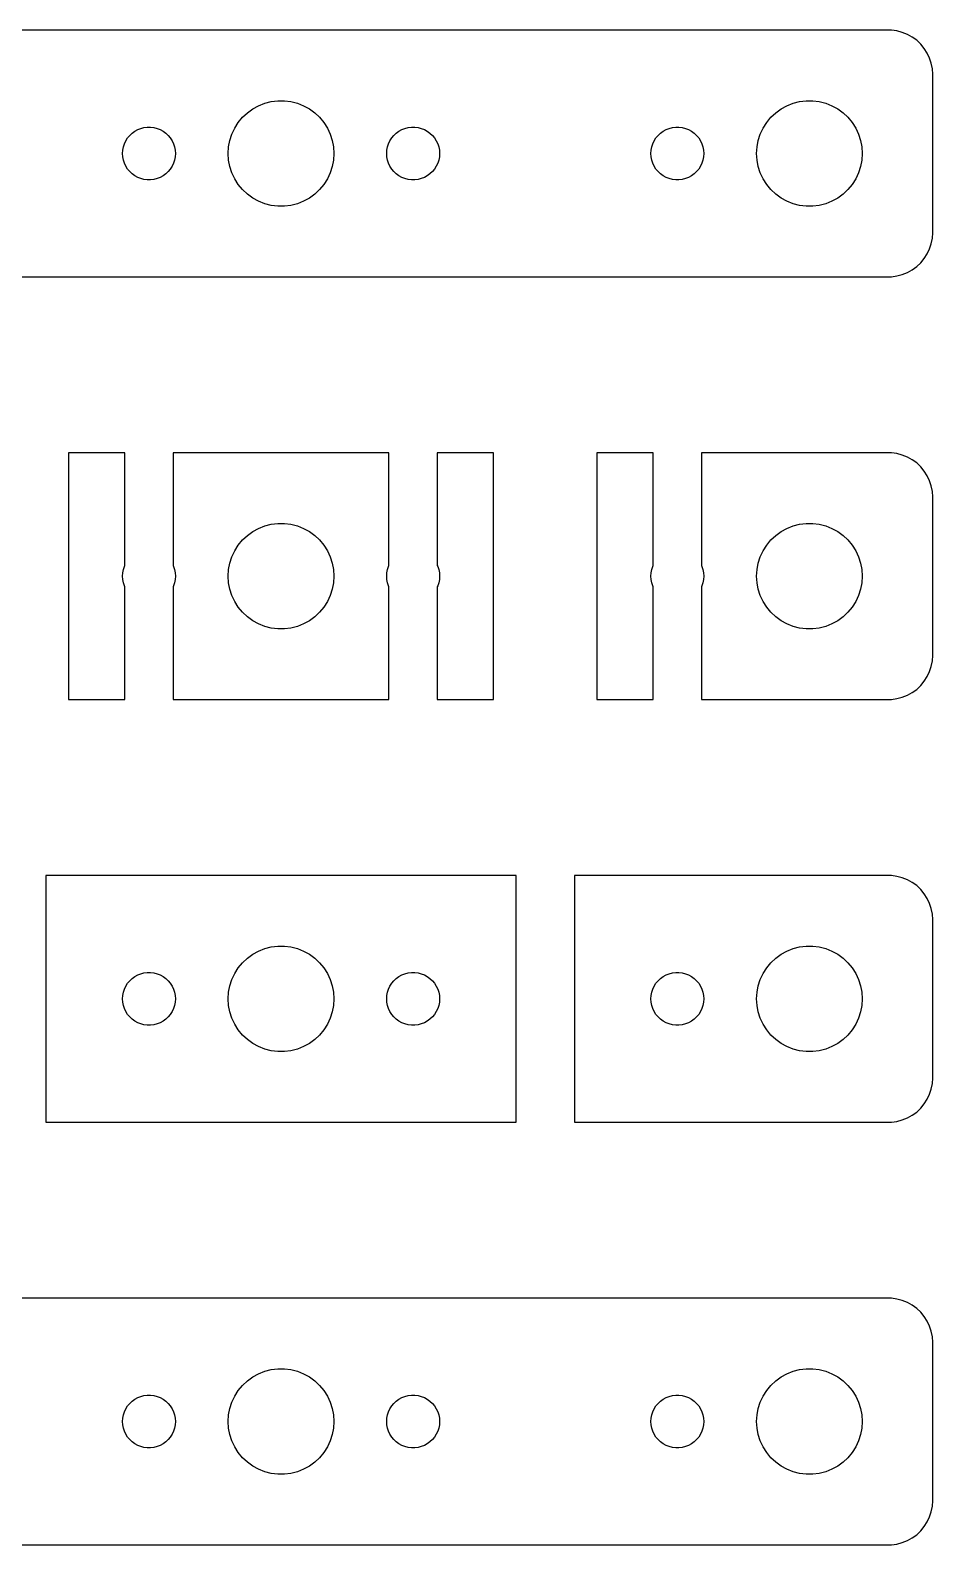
# Model space of a CAD drawing. Header units: metres. Extents: x -44.5 to 44.5, y -7 to 79.
# Drawn here: x -6.7 to 44.5, y -7 to 79 of the extents above; entities that cross this region are included whole.
import ezdxf

# ---------------------------------------------------------------- set-up
doc = ezdxf.new("R2010")
doc.units = ezdxf.units.M

msp = doc.modelspace()

# ---------------------------------------------------------------- linework, layer by layer
for p, q in [((42.157, 78.9951), (-42.157, 78.9951)), ((42.4684, 78.9557), (42.157, 78.9951)), ((42.7725, 78.8776), (42.4684, 78.9557)), ((43.0644, 78.7621), (42.7725, 78.8776)), ((43.3396, 78.6108), (43.0644, 78.7621)), ((43.5936, 78.4263), (43.3396, 78.6108)), ((43.8224, 78.2114), (43.5936, 78.4263)), ((44.0225, 77.9695), (43.8224, 78.2114)), ((44.1908, 77.7044), (44.0225, 77.9695)), ((44.3244, 77.4203), (44.1908, 77.7044)), ((44.4214, 77.1217), (44.3244, 77.4203)), ((44.4803, 76.8133), (44.4214, 77.1217)), ((44.5, 76.5), (44.4803, 76.8133)), ((44.5, 67.5), (44.5, 76.5)), ((6.22266, 74.7145), (6.57294, 74.8532)), ((6.57294, 74.8532), (6.93785, 74.9469)), ((6.93785, 74.9469), (7.31161, 74.9941)), ((7.31161, 74.9941), (7.68837, 74.9941)), ((7.68837, 74.9941), (8.06213, 74.9469)), ((8.06213, 74.9469), (8.42705, 74.8532)), ((8.42705, 74.8532), (8.77733, 74.7145)), ((36.2227, 74.7145), (36.5729, 74.8532)), ((36.5729, 74.8532), (36.9379, 74.9469)), ((36.9379, 74.9469), (37.3116, 74.9941)), ((37.3116, 74.9941), (37.6884, 74.9941)), ((37.6884, 74.9941), (38.0621, 74.9469)), ((38.0621, 74.9469), (38.427, 74.8532)), ((38.427, 74.8532), (38.7773, 74.7145)), ((5.07294, 73.7634), (5.31308, 74.0536)), ((5.31308, 74.0536), (5.58772, 74.3115)), ((5.58772, 74.3115), (5.89252, 74.533)), ((5.89252, 74.533), (6.22266, 74.7145)), ((8.77733, 74.7145), (9.10747, 74.533)), ((9.10747, 74.533), (9.41226, 74.3115)), ((9.41226, 74.3115), (9.6869, 74.0536)), ((9.6869, 74.0536), (9.92705, 73.7634)), ((35.0729, 73.7634), (35.3131, 74.0536)), ((35.3131, 74.0536), (35.5877, 74.3115)), ((35.5877, 74.3115), (35.8925, 74.533)), ((35.8925, 74.533), (36.2227, 74.7145)), ((38.7773, 74.7145), (39.1075, 74.533)), ((39.1075, 74.533), (39.4123, 74.3115)), ((39.4123, 74.3115), (39.6869, 74.0536)), ((39.6869, 74.0536), (39.927, 73.7634)), ((-1.09344, 73.0268), (-0.956131, 73.1558)), ((-0.956131, 73.1558), (-0.803726, 73.2665)), ((-0.803726, 73.2665), (-0.638657, 73.3572)), ((-0.638657, 73.3572), (-0.463516, 73.4266)), ((-0.463516, 73.4266), (-0.281067, 73.4734)), ((-0.281067, 73.4734), (-0.094177, 73.497)), ((-0.094177, 73.497), (0.094177, 73.497)), ((0.094177, 73.497), (0.281067, 73.4734)), ((0.281067, 73.4734), (0.463516, 73.4266)), ((0.463516, 73.4266), (0.638657, 73.3572)), ((0.638657, 73.3572), (0.803726, 73.2665)), ((0.803726, 73.2665), (0.956131, 73.1558)), ((0.956131, 73.1558), (1.09344, 73.0268)), ((4.59424, 72.7461), (4.71066, 73.1044)), ((4.71066, 73.1044), (4.87108, 73.4453)), ((4.87108, 73.4453), (5.07294, 73.7634)), ((9.92705, 73.7634), (10.1289, 73.4453)), ((10.1289, 73.4453), (10.2893, 73.1044)), ((10.2893, 73.1044), (10.4057, 72.7461)), ((13.9065, 73.0268), (14.0439, 73.1558)), ((14.0439, 73.1558), (14.1963, 73.2665)), ((14.1963, 73.2665), (14.3613, 73.3572)), ((14.3613, 73.3572), (14.5365, 73.4266)), ((14.5365, 73.4266), (14.7189, 73.4734)), ((14.7189, 73.4734), (14.9058, 73.497)), ((14.9058, 73.497), (15.0942, 73.497)), ((15.0942, 73.497), (15.2811, 73.4734)), ((15.2811, 73.4734), (15.4635, 73.4266)), ((15.4635, 73.4266), (15.6387, 73.3572)), ((15.6387, 73.3572), (15.8037, 73.2665)), ((15.8037, 73.2665), (15.9561, 73.1558)), ((15.9561, 73.1558), (16.0934, 73.0268)), ((28.9065, 73.0268), (29.0439, 73.1558)), ((29.0439, 73.1558), (29.1963, 73.2665)), ((29.1963, 73.2665), (29.3613, 73.3572)), ((29.3613, 73.3572), (29.5365, 73.4266)), ((29.5365, 73.4266), (29.7189, 73.4734)), ((29.7189, 73.4734), (29.9058, 73.497)), ((29.9058, 73.497), (30.0942, 73.497)), ((30.0942, 73.497), (30.2811, 73.4734)), ((30.2811, 73.4734), (30.4635, 73.4266)), ((30.4635, 73.4266), (30.6387, 73.3572)), ((30.6387, 73.3572), (30.8037, 73.2665)), ((30.8037, 73.2665), (30.9561, 73.1558)), ((30.9561, 73.1558), (31.0934, 73.0268)), ((34.5942, 72.7461), (34.7107, 73.1044)), ((34.7107, 73.1044), (34.8711, 73.4453)), ((34.8711, 73.4453), (35.0729, 73.7634)), ((39.927, 73.7634), (40.1289, 73.4453)), ((40.1289, 73.4453), (40.2893, 73.1044)), ((40.2893, 73.1044), (40.4057, 72.7461)), ((-1.48816, 72.188), (-1.45287, 72.373)), ((-1.45287, 72.373), (-1.39465, 72.5522)), ((-1.39465, 72.5522), (-1.31445, 72.7226)), ((-1.31445, 72.7226), (-1.21352, 72.8817)), ((-1.21352, 72.8817), (-1.09344, 73.0268)), ((1.09344, 73.0268), (1.21352, 72.8817)), ((1.21352, 72.8817), (1.31445, 72.7226)), ((1.31445, 72.7226), (1.39465, 72.5522)), ((1.39465, 72.5522), (1.45287, 72.373)), ((1.45287, 72.373), (1.48816, 72.188)), ((4.5, 72), (4.52365, 72.376)), ((4.52365, 72.376), (4.59424, 72.7461)), ((10.4057, 72.7461), (10.4763, 72.376)), ((10.4763, 72.376), (10.5, 72)), ((13.5118, 72.188), (13.5471, 72.373)), ((13.5471, 72.373), (13.6053, 72.5522)), ((13.6053, 72.5522), (13.6855, 72.7226)), ((13.6855, 72.7226), (13.7865, 72.8817)), ((13.7865, 72.8817), (13.9065, 73.0268)), ((16.0934, 73.0268), (16.2135, 72.8817)), ((16.2135, 72.8817), (16.3145, 72.7226)), ((16.3145, 72.7226), (16.3947, 72.5522)), ((16.3947, 72.5522), (16.4529, 72.373)), ((16.4529, 72.373), (16.4882, 72.188)), ((28.5118, 72.188), (28.5471, 72.373)), ((28.5471, 72.373), (28.6053, 72.5522)), ((28.6053, 72.5522), (28.6855, 72.7226)), ((28.6855, 72.7226), (28.7865, 72.8817)), ((28.7865, 72.8817), (28.9065, 73.0268)), ((31.0934, 73.0268), (31.2135, 72.8817)), ((31.2135, 72.8817), (31.3145, 72.7226)), ((31.3145, 72.7226), (31.3947, 72.5522)), ((31.3947, 72.5522), (31.4529, 72.373)), ((31.4529, 72.373), (31.4882, 72.188)), ((34.5, 72), (34.5237, 72.376)), ((34.5237, 72.376), (34.5942, 72.7461)), ((40.4057, 72.7461), (40.4763, 72.376)), ((40.4763, 72.376), (40.5, 72)), ((-1.5, 72), (-1.48816, 72.188)), ((-1.48816, 71.812), (-1.5, 72)), ((-1.45287, 71.627), (-1.48816, 71.812)), ((-1.39465, 71.4478), (-1.45287, 71.627)), ((-1.31445, 71.2774), (-1.39465, 71.4478)), ((1.39465, 71.4478), (1.31445, 71.2774)), ((1.45287, 71.627), (1.39465, 71.4478)), ((1.48816, 71.812), (1.45287, 71.627)), ((1.48816, 72.188), (1.5, 72)), ((1.5, 72), (1.48816, 71.812)), ((4.52365, 71.624), (4.5, 72)), ((4.59424, 71.2539), (4.52365, 71.624)), ((10.4763, 71.624), (10.4057, 71.2539)), ((10.5, 72), (10.4763, 71.624)), ((13.5, 72), (13.5118, 72.188)), ((13.5118, 71.812), (13.5, 72)), ((13.5471, 71.627), (13.5118, 71.812)), ((13.6053, 71.4478), (13.5471, 71.627)), ((13.6855, 71.2774), (13.6053, 71.4478)), ((16.3947, 71.4478), (16.3145, 71.2774)), ((16.4529, 71.627), (16.3947, 71.4478)), ((16.4882, 71.812), (16.4529, 71.627)), ((16.4882, 72.188), (16.5, 72)), ((16.5, 72), (16.4882, 71.812)), ((28.5, 72), (28.5118, 72.188)), ((28.5118, 71.812), (28.5, 72)), ((28.5471, 71.627), (28.5118, 71.812)), ((28.6053, 71.4478), (28.5471, 71.627)), ((28.6855, 71.2774), (28.6053, 71.4478)), ((31.3947, 71.4478), (31.3145, 71.2774)), ((31.4529, 71.627), (31.3947, 71.4478)), ((31.4882, 71.812), (31.4529, 71.627)), ((31.4882, 72.188), (31.5, 72)), ((31.5, 72), (31.4882, 71.812)), ((34.5237, 71.624), (34.5, 72)), ((34.5942, 71.2539), (34.5237, 71.624)), ((40.4763, 71.624), (40.4057, 71.2539)), ((40.5, 72), (40.4763, 71.624)), ((-1.21352, 71.1183), (-1.31445, 71.2774)), ((-1.09344, 70.9732), (-1.21352, 71.1183)), ((-0.956131, 70.8442), (-1.09344, 70.9732)), ((-0.803726, 70.7335), (-0.956131, 70.8442)), ((-0.638657, 70.6428), (-0.803726, 70.7335)), ((-0.463516, 70.5734), (-0.638657, 70.6428)), ((-0.281067, 70.5266), (-0.463516, 70.5734)), ((-0.094177, 70.503), (-0.281067, 70.5266)), ((0.281067, 70.5266), (0.094177, 70.503)), ((0.463516, 70.5734), (0.281067, 70.5266)), ((0.638657, 70.6428), (0.463516, 70.5734)), ((0.803726, 70.7335), (0.638657, 70.6428)), ((0.956131, 70.8442), (0.803726, 70.7335)), ((1.09344, 70.9732), (0.956131, 70.8442)), ((1.21352, 71.1183), (1.09344, 70.9732)), ((1.31445, 71.2774), (1.21352, 71.1183)), ((4.71066, 70.8956), (4.59424, 71.2539)), ((4.87108, 70.5547), (4.71066, 70.8956)), ((5.07294, 70.2366), (4.87108, 70.5547)), ((10.1289, 70.5547), (9.92705, 70.2366)), ((10.2893, 70.8956), (10.1289, 70.5547)), ((10.4057, 71.2539), (10.2893, 70.8956)), ((13.7865, 71.1183), (13.6855, 71.2774)), ((13.9065, 70.9732), (13.7865, 71.1183)), ((14.0439, 70.8442), (13.9065, 70.9732)), ((14.1963, 70.7335), (14.0439, 70.8442)), ((14.3613, 70.6428), (14.1963, 70.7335)), ((14.5365, 70.5734), (14.3613, 70.6428)), ((14.7189, 70.5266), (14.5365, 70.5734)), ((14.9058, 70.503), (14.7189, 70.5266)), ((15.2811, 70.5266), (15.0942, 70.503)), ((15.4635, 70.5734), (15.2811, 70.5266)), ((15.6387, 70.6428), (15.4635, 70.5734)), ((15.8037, 70.7335), (15.6387, 70.6428)), ((15.9561, 70.8442), (15.8037, 70.7335)), ((16.0934, 70.9732), (15.9561, 70.8442)), ((16.2135, 71.1183), (16.0934, 70.9732)), ((16.3145, 71.2774), (16.2135, 71.1183)), ((28.7865, 71.1183), (28.6855, 71.2774)), ((28.9065, 70.9732), (28.7865, 71.1183)), ((29.0439, 70.8442), (28.9065, 70.9732)), ((29.1963, 70.7335), (29.0439, 70.8442)), ((29.3613, 70.6428), (29.1963, 70.7335)), ((29.5365, 70.5734), (29.3613, 70.6428)), ((29.7189, 70.5266), (29.5365, 70.5734)), ((29.9058, 70.503), (29.7189, 70.5266)), ((30.2811, 70.5266), (30.0942, 70.503)), ((30.4635, 70.5734), (30.2811, 70.5266)), ((30.6387, 70.6428), (30.4635, 70.5734)), ((30.8037, 70.7335), (30.6387, 70.6428)), ((30.9561, 70.8442), (30.8037, 70.7335)), ((31.0934, 70.9732), (30.9561, 70.8442)), ((31.2135, 71.1183), (31.0934, 70.9732)), ((31.3145, 71.2774), (31.2135, 71.1183)), ((34.7107, 70.8956), (34.5942, 71.2539)), ((34.8711, 70.5547), (34.7107, 70.8956)), ((35.0729, 70.2366), (34.8711, 70.5547)), ((40.1289, 70.5547), (39.927, 70.2366)), ((40.2893, 70.8956), (40.1289, 70.5547)), ((40.4057, 71.2539), (40.2893, 70.8956)), ((0.094177, 70.503), (-0.094177, 70.503)), ((5.31308, 69.9464), (5.07294, 70.2366)), ((5.58772, 69.6885), (5.31308, 69.9464)), ((5.89252, 69.467), (5.58772, 69.6885)), ((9.41226, 69.6885), (9.10747, 69.467)), ((9.6869, 69.9464), (9.41226, 69.6885)), ((9.92705, 70.2366), (9.6869, 69.9464)), ((15.0942, 70.503), (14.9058, 70.503)), ((30.0942, 70.503), (29.9058, 70.503)), ((35.3131, 69.9464), (35.0729, 70.2366)), ((35.5877, 69.6885), (35.3131, 69.9464)), ((35.8925, 69.467), (35.5877, 69.6885)), ((39.4123, 69.6885), (39.1075, 69.467)), ((39.6869, 69.9464), (39.4123, 69.6885)), ((39.927, 70.2366), (39.6869, 69.9464)), ((6.22266, 69.2855), (5.89252, 69.467)), ((6.57294, 69.1468), (6.22266, 69.2855)), ((6.93785, 69.0531), (6.57294, 69.1468)), ((7.31161, 69.0059), (6.93785, 69.0531)), ((7.68837, 69.0059), (7.31161, 69.0059)), ((8.06213, 69.0531), (7.68837, 69.0059)), ((8.42705, 69.1468), (8.06213, 69.0531)), ((8.77733, 69.2855), (8.42705, 69.1468)), ((9.10747, 69.467), (8.77733, 69.2855)), ((36.2227, 69.2855), (35.8925, 69.467)), ((36.5729, 69.1468), (36.2227, 69.2855)), ((36.9379, 69.0531), (36.5729, 69.1468)), ((37.3116, 69.0059), (36.9379, 69.0531)), ((37.6884, 69.0059), (37.3116, 69.0059)), ((38.0621, 69.0531), (37.6884, 69.0059)), ((38.427, 69.1468), (38.0621, 69.0531)), ((38.7773, 69.2855), (38.427, 69.1468)), ((39.1075, 69.467), (38.7773, 69.2855)), ((44.4214, 66.8783), (44.4803, 67.1867)), ((44.4803, 67.1867), (44.5, 67.5)), ((44.0225, 66.0305), (44.1908, 66.2956)), ((44.1908, 66.2956), (44.3244, 66.5797)), ((44.3244, 66.5797), (44.4214, 66.8783)), ((43.0644, 65.2379), (43.3396, 65.3892)), ((43.3396, 65.3892), (43.5936, 65.5737)), ((43.5936, 65.5737), (43.8224, 65.7886)), ((43.8224, 65.7886), (44.0225, 66.0305)), ((-42.157, 65.0049), (42.157, 65.0049)), ((42.157, 65.0049), (42.4684, 65.0443)), ((42.4684, 65.0443), (42.7725, 65.1224)), ((42.7725, 65.1224), (43.0644, 65.2379)), ((-1.37216, 54.9951), (-4.56638, 54.9951)), ((-4.56638, 54.9951), (-4.56638, 41.0049)), ((-1.37216, 48.6), (-1.37216, 54.9951)), ((13.6278, 54.9951), (1.37216, 54.9951)), ((1.37216, 54.9951), (1.37216, 48.6)), ((13.6278, 48.6), (13.6278, 54.9951)), ((19.5664, 54.9951), (16.3722, 54.9951)), ((16.3722, 54.9951), (16.3722, 48.6)), ((19.5664, 41.0049), (19.5664, 54.9951)), ((28.6278, 54.9951), (25.4336, 54.9951)), ((25.4336, 54.9951), (25.4336, 41.0049)), ((28.6278, 48.6), (28.6278, 54.9951)), ((42.157, 54.9951), (31.3722, 54.9951)), ((31.3722, 54.9951), (31.3722, 48.6)), ((42.4684, 54.9557), (42.157, 54.9951)), ((42.7725, 54.8776), (42.4684, 54.9557)), ((43.0644, 54.7621), (42.7725, 54.8776)), ((43.3396, 54.6108), (43.0644, 54.7621)), ((43.5936, 54.4263), (43.3396, 54.6108)), ((43.8224, 54.2114), (43.5936, 54.4263)), ((44.0225, 53.9695), (43.8224, 54.2114)), ((44.1908, 53.7044), (44.0225, 53.9695)), ((44.3244, 53.4203), (44.1908, 53.7044)), ((44.4214, 53.1217), (44.3244, 53.4203)), ((44.4803, 52.8133), (44.4214, 53.1217)), ((44.5, 52.5), (44.4803, 52.8133)), ((44.5, 43.5), (44.5, 52.5)), ((6.22266, 50.7145), (6.57294, 50.8532)), ((6.57294, 50.8532), (6.93785, 50.9469)), ((6.93785, 50.9469), (7.31161, 50.9941)), ((7.31161, 50.9941), (7.68837, 50.9941)), ((7.68837, 50.9941), (8.06213, 50.9469)), ((8.06213, 50.9469), (8.42705, 50.8532)), ((8.42705, 50.8532), (8.77733, 50.7145)), ((36.2227, 50.7145), (36.5729, 50.8532)), ((36.5729, 50.8532), (36.9379, 50.9469)), ((36.9379, 50.9469), (37.3116, 50.9941)), ((37.3116, 50.9941), (37.6884, 50.9941)), ((37.6884, 50.9941), (38.0621, 50.9469)), ((38.0621, 50.9469), (38.427, 50.8532)), ((38.427, 50.8532), (38.7773, 50.7145)), ((5.07294, 49.7634), (5.31308, 50.0536)), ((5.31308, 50.0536), (5.58772, 50.3115)), ((5.58772, 50.3115), (5.89252, 50.533)), ((5.89252, 50.533), (6.22266, 50.7145)), ((8.77733, 50.7145), (9.10747, 50.533)), ((9.10747, 50.533), (9.41226, 50.3115)), ((9.41226, 50.3115), (9.6869, 50.0536)), ((9.6869, 50.0536), (9.92705, 49.7634)), ((35.0729, 49.7634), (35.3131, 50.0536)), ((35.3131, 50.0536), (35.5877, 50.3115)), ((35.5877, 50.3115), (35.8925, 50.533)), ((35.8925, 50.533), (36.2227, 50.7145)), ((38.7773, 50.7145), (39.1075, 50.533)), ((39.1075, 50.533), (39.4123, 50.3115)), ((39.4123, 50.3115), (39.6869, 50.0536)), ((39.6869, 50.0536), (39.927, 49.7634)), ((4.59424, 48.7461), (4.71066, 49.1044)), ((4.71066, 49.1044), (4.87108, 49.4453)), ((4.87108, 49.4453), (5.07294, 49.7634)), ((9.92705, 49.7634), (10.1289, 49.4453)), ((10.1289, 49.4453), (10.2893, 49.1044)), ((10.2893, 49.1044), (10.4057, 48.7461)), ((34.5942, 48.7461), (34.7107, 49.1044)), ((34.7107, 49.1044), (34.8711, 49.4453)), ((34.8711, 49.4453), (35.0729, 49.7634)), ((39.927, 49.7634), (40.1289, 49.4453)), ((40.1289, 49.4453), (40.2893, 49.1044)), ((40.2893, 49.1044), (40.4057, 48.7461)), ((-1.5, 48), (-1.48816, 48.188)), ((-1.48816, 48.188), (-1.45287, 48.373)), ((-1.45287, 48.373), (-1.39465, 48.5522)), ((-1.39465, 48.5522), (-1.37216, 48.6)), ((1.37216, 48.6), (1.39465, 48.5522)), ((1.39465, 48.5522), (1.45287, 48.373)), ((1.45287, 48.373), (1.48816, 48.188)), ((1.48816, 48.188), (1.5, 48)), ((4.5, 48), (4.52365, 48.376)), ((4.52365, 48.376), (4.59424, 48.7461)), ((10.4057, 48.7461), (10.4763, 48.376)), ((10.4763, 48.376), (10.5, 48)), ((13.5, 48), (13.5118, 48.188)), ((13.5118, 48.188), (13.5471, 48.373)), ((13.5471, 48.373), (13.6053, 48.5522)), ((13.6053, 48.5522), (13.6278, 48.6)), ((16.3722, 48.6), (16.3947, 48.5522)), ((16.3947, 48.5522), (16.4529, 48.373)), ((16.4529, 48.373), (16.4882, 48.188)), ((16.4882, 48.188), (16.5, 48)), ((28.5, 48), (28.5118, 48.188)), ((28.5118, 48.188), (28.5471, 48.373)), ((28.5471, 48.373), (28.6053, 48.5522)), ((28.6053, 48.5522), (28.6278, 48.6)), ((31.3722, 48.6), (31.3947, 48.5522)), ((31.3947, 48.5522), (31.4529, 48.373)), ((31.4529, 48.373), (31.4882, 48.188)), ((31.4882, 48.188), (31.5, 48)), ((34.5, 48), (34.5237, 48.376)), ((34.5237, 48.376), (34.5942, 48.7461)), ((40.4057, 48.7461), (40.4763, 48.376)), ((40.4763, 48.376), (40.5, 48)), ((-1.48816, 47.812), (-1.5, 48)), ((-1.45287, 47.627), (-1.48816, 47.812)), ((-1.39465, 47.4478), (-1.45287, 47.627)), ((-1.37216, 47.4), (-1.39465, 47.4478)), ((-1.37216, 41.0049), (-1.37216, 47.4)), ((1.39465, 47.4478), (1.37216, 47.4)), ((1.37216, 47.4), (1.37216, 41.0049)), ((1.45287, 47.627), (1.39465, 47.4478)), ((1.48816, 47.812), (1.45287, 47.627)), ((1.5, 48), (1.48816, 47.812)), ((4.52365, 47.624), (4.5, 48)), ((4.59424, 47.2539), (4.52365, 47.624)), ((10.4763, 47.624), (10.4057, 47.2539)), ((10.5, 48), (10.4763, 47.624)), ((13.5118, 47.812), (13.5, 48)), ((13.5471, 47.627), (13.5118, 47.812)), ((13.6053, 47.4478), (13.5471, 47.627)), ((13.6278, 47.4), (13.6053, 47.4478)), ((13.6278, 41.0049), (13.6278, 47.4)), ((16.3947, 47.4478), (16.3722, 47.4)), ((16.3722, 47.4), (16.3722, 41.0049)), ((16.4529, 47.627), (16.3947, 47.4478)), ((16.4882, 47.812), (16.4529, 47.627)), ((16.5, 48), (16.4882, 47.812)), ((28.5118, 47.812), (28.5, 48)), ((28.5471, 47.627), (28.5118, 47.812)), ((28.6053, 47.4478), (28.5471, 47.627)), ((28.6278, 47.4), (28.6053, 47.4478)), ((28.6278, 41.0049), (28.6278, 47.4)), ((31.3947, 47.4478), (31.3722, 47.4)), ((31.3722, 47.4), (31.3722, 41.0049)), ((31.4529, 47.627), (31.3947, 47.4478)), ((31.4882, 47.812), (31.4529, 47.627)), ((31.5, 48), (31.4882, 47.812)), ((34.5237, 47.624), (34.5, 48)), ((34.5942, 47.2539), (34.5237, 47.624)), ((40.4763, 47.624), (40.4057, 47.2539)), ((40.5, 48), (40.4763, 47.624)), ((4.71066, 46.8956), (4.59424, 47.2539)), ((4.87108, 46.5547), (4.71066, 46.8956)), ((5.07294, 46.2366), (4.87108, 46.5547)), ((10.1289, 46.5547), (9.92705, 46.2366)), ((10.2893, 46.8956), (10.1289, 46.5547)), ((10.4057, 47.2539), (10.2893, 46.8956)), ((34.7107, 46.8956), (34.5942, 47.2539)), ((34.8711, 46.5547), (34.7107, 46.8956)), ((35.0729, 46.2366), (34.8711, 46.5547)), ((40.1289, 46.5547), (39.927, 46.2366)), ((40.2893, 46.8956), (40.1289, 46.5547)), ((40.4057, 47.2539), (40.2893, 46.8956)), ((5.31308, 45.9464), (5.07294, 46.2366)), ((5.58772, 45.6885), (5.31308, 45.9464)), ((5.89252, 45.467), (5.58772, 45.6885)), ((9.41226, 45.6885), (9.10747, 45.467)), ((9.6869, 45.9464), (9.41226, 45.6885)), ((9.92705, 46.2366), (9.6869, 45.9464)), ((35.3131, 45.9464), (35.0729, 46.2366)), ((35.5877, 45.6885), (35.3131, 45.9464)), ((35.8925, 45.467), (35.5877, 45.6885)), ((39.4123, 45.6885), (39.1075, 45.467)), ((39.6869, 45.9464), (39.4123, 45.6885)), ((39.927, 46.2366), (39.6869, 45.9464)), ((6.22266, 45.2855), (5.89252, 45.467)), ((6.57294, 45.1468), (6.22266, 45.2855)), ((6.93785, 45.0531), (6.57294, 45.1468)), ((7.31161, 45.0059), (6.93785, 45.0531)), ((7.68837, 45.0059), (7.31161, 45.0059)), ((8.06213, 45.0531), (7.68837, 45.0059)), ((8.42705, 45.1468), (8.06213, 45.0531)), ((8.77733, 45.2855), (8.42705, 45.1468)), ((9.10747, 45.467), (8.77733, 45.2855)), ((36.2227, 45.2855), (35.8925, 45.467)), ((36.5729, 45.1468), (36.2227, 45.2855)), ((36.9379, 45.0531), (36.5729, 45.1468)), ((37.3116, 45.0059), (36.9379, 45.0531)), ((37.6884, 45.0059), (37.3116, 45.0059)), ((38.0621, 45.0531), (37.6884, 45.0059)), ((38.427, 45.1468), (38.0621, 45.0531)), ((38.7773, 45.2855), (38.427, 45.1468)), ((39.1075, 45.467), (38.7773, 45.2855)), ((44.4214, 42.8783), (44.4803, 43.1867)), ((44.4803, 43.1867), (44.5, 43.5)), ((44.0225, 42.0305), (44.1908, 42.2956)), ((44.1908, 42.2956), (44.3244, 42.5797)), ((44.3244, 42.5797), (44.4214, 42.8783)), ((43.0644, 41.2379), (43.3396, 41.3892)), ((43.3396, 41.3892), (43.5936, 41.5737)), ((43.5936, 41.5737), (43.8224, 41.7886)), ((43.8224, 41.7886), (44.0225, 42.0305)), ((-4.56638, 41.0049), (-1.37216, 41.0049)), ((1.37216, 41.0049), (13.6278, 41.0049)), ((16.3722, 41.0049), (19.5664, 41.0049)), ((25.4336, 41.0049), (28.6278, 41.0049)), ((31.3722, 41.0049), (42.157, 41.0049)), ((42.157, 41.0049), (42.4684, 41.0443)), ((42.4684, 41.0443), (42.7725, 41.1224)), ((42.7725, 41.1224), (43.0644, 41.2379)), ((20.8471, 30.9951), (-5.84712, 30.9951)), ((-5.84712, 30.9951), (-5.84712, 17.0049)), ((20.8471, 17.0049), (20.8471, 30.9951)), ((42.157, 30.9951), (24.1529, 30.9951)), ((24.1529, 30.9951), (24.1529, 17.0049)), ((42.4684, 30.9557), (42.157, 30.9951)), ((42.7725, 30.8776), (42.4684, 30.9557)), ((43.0644, 30.7621), (42.7725, 30.8776)), ((43.3396, 30.6108), (43.0644, 30.7621)), ((43.5936, 30.4263), (43.3396, 30.6108)), ((43.8224, 30.2114), (43.5936, 30.4263)), ((44.0225, 29.9695), (43.8224, 30.2114)), ((44.1908, 29.7044), (44.0225, 29.9695)), ((44.3244, 29.4203), (44.1908, 29.7044)), ((44.4214, 29.1217), (44.3244, 29.4203)), ((44.4803, 28.8133), (44.4214, 29.1217)), ((44.5, 28.5), (44.4803, 28.8133)), ((44.5, 19.5), (44.5, 28.5)), ((5.89252, 26.533), (6.22266, 26.7145)), ((6.22266, 26.7145), (6.57294, 26.8532)), ((6.57294, 26.8532), (6.93785, 26.9469)), ((6.93785, 26.9469), (7.31161, 26.9941)), ((7.31161, 26.9941), (7.68837, 26.9941)), ((7.68837, 26.9941), (8.06213, 26.9469)), ((8.06213, 26.9469), (8.42705, 26.8532)), ((8.42705, 26.8532), (8.77733, 26.7145)), ((8.77733, 26.7145), (9.10747, 26.533)), ((35.8925, 26.533), (36.2227, 26.7145)), ((36.2227, 26.7145), (36.5729, 26.8532)), ((36.5729, 26.8532), (36.9379, 26.9469)), ((36.9379, 26.9469), (37.3116, 26.9941)), ((37.3116, 26.9941), (37.6884, 26.9941)), ((37.6884, 26.9941), (38.0621, 26.9469)), ((38.0621, 26.9469), (38.427, 26.8532)), ((38.427, 26.8532), (38.7773, 26.7145)), ((38.7773, 26.7145), (39.1075, 26.533)), ((5.07294, 25.7634), (5.31308, 26.0536)), ((5.31308, 26.0536), (5.58772, 26.3115)), ((5.58772, 26.3115), (5.89252, 26.533)), ((9.10747, 26.533), (9.41226, 26.3115)), ((9.41226, 26.3115), (9.6869, 26.0536)), ((9.6869, 26.0536), (9.92705, 25.7634)), ((35.0729, 25.7634), (35.3131, 26.0536)), ((35.3131, 26.0536), (35.5877, 26.3115)), ((35.5877, 26.3115), (35.8925, 26.533)), ((39.1075, 26.533), (39.4123, 26.3115)), ((39.4123, 26.3115), (39.6869, 26.0536)), ((39.6869, 26.0536), (39.927, 25.7634)), ((-1.21352, 24.8817), (-1.09344, 25.0268)), ((-1.09344, 25.0268), (-0.956131, 25.1558)), ((-0.956131, 25.1558), (-0.803726, 25.2665)), ((-0.803726, 25.2665), (-0.638657, 25.3572)), ((-0.638657, 25.3572), (-0.463516, 25.4266)), ((-0.463516, 25.4266), (-0.281067, 25.4734)), ((-0.281067, 25.4734), (-0.094177, 25.497)), ((-0.094177, 25.497), (0.094177, 25.497)), ((0.094177, 25.497), (0.281067, 25.4734)), ((0.281067, 25.4734), (0.463516, 25.4266)), ((0.463516, 25.4266), (0.638657, 25.3572)), ((0.638657, 25.3572), (0.803726, 25.2665)), ((0.803726, 25.2665), (0.956131, 25.1558)), ((0.956131, 25.1558), (1.09344, 25.0268)), ((1.09344, 25.0268), (1.21352, 24.8817)), ((4.59424, 24.7461), (4.71066, 25.1044)), ((4.71066, 25.1044), (4.87108, 25.4453)), ((4.87108, 25.4453), (5.07294, 25.7634)), ((9.92705, 25.7634), (10.1289, 25.4453)), ((10.1289, 25.4453), (10.2893, 25.1044)), ((10.2893, 25.1044), (10.4057, 24.7461)), ((13.7865, 24.8817), (13.9065, 25.0268)), ((13.9065, 25.0268), (14.0439, 25.1558)), ((14.0439, 25.1558), (14.1963, 25.2665)), ((14.1963, 25.2665), (14.3613, 25.3572)), ((14.3613, 25.3572), (14.5365, 25.4266)), ((14.5365, 25.4266), (14.7189, 25.4734)), ((14.7189, 25.4734), (14.9058, 25.497)), ((14.9058, 25.497), (15.0942, 25.497)), ((15.0942, 25.497), (15.2811, 25.4734)), ((15.2811, 25.4734), (15.4635, 25.4266)), ((15.4635, 25.4266), (15.6387, 25.3572)), ((15.6387, 25.3572), (15.8037, 25.2665)), ((15.8037, 25.2665), (15.9561, 25.1558)), ((15.9561, 25.1558), (16.0934, 25.0268)), ((16.0934, 25.0268), (16.2135, 24.8817)), ((28.7865, 24.8817), (28.9065, 25.0268)), ((28.9065, 25.0268), (29.0439, 25.1558)), ((29.0439, 25.1558), (29.1963, 25.2665)), ((29.1963, 25.2665), (29.3613, 25.3572)), ((29.3613, 25.3572), (29.5365, 25.4266)), ((29.5365, 25.4266), (29.7189, 25.4734)), ((29.7189, 25.4734), (29.9058, 25.497)), ((29.9058, 25.497), (30.0942, 25.497)), ((30.0942, 25.497), (30.2811, 25.4734)), ((30.2811, 25.4734), (30.4635, 25.4266)), ((30.4635, 25.4266), (30.6387, 25.3572)), ((30.6387, 25.3572), (30.8037, 25.2665)), ((30.8037, 25.2665), (30.9561, 25.1558)), ((30.9561, 25.1558), (31.0934, 25.0268)), ((31.0934, 25.0268), (31.2135, 24.8817)), ((34.5942, 24.7461), (34.7107, 25.1044)), ((34.7107, 25.1044), (34.8711, 25.4453)), ((34.8711, 25.4453), (35.0729, 25.7634)), ((39.927, 25.7634), (40.1289, 25.4453)), ((40.1289, 25.4453), (40.2893, 25.1044)), ((40.2893, 25.1044), (40.4057, 24.7461)), ((-1.5, 24), (-1.48816, 24.188)), ((-1.48816, 24.188), (-1.45287, 24.373)), ((-1.45287, 24.373), (-1.39465, 24.5522)), ((-1.39465, 24.5522), (-1.31445, 24.7226)), ((-1.31445, 24.7226), (-1.21352, 24.8817)), ((1.21352, 24.8817), (1.31445, 24.7226)), ((1.31445, 24.7226), (1.39465, 24.5522)), ((1.39465, 24.5522), (1.45287, 24.373)), ((1.45287, 24.373), (1.48816, 24.188)), ((1.48816, 24.188), (1.5, 24)), ((4.5, 24), (4.52365, 24.376)), ((4.52365, 24.376), (4.59424, 24.7461)), ((10.4057, 24.7461), (10.4763, 24.376)), ((10.4763, 24.376), (10.5, 24)), ((13.5, 24), (13.5118, 24.188)), ((13.5118, 24.188), (13.5471, 24.373)), ((13.5471, 24.373), (13.6053, 24.5522)), ((13.6053, 24.5522), (13.6855, 24.7226)), ((13.6855, 24.7226), (13.7865, 24.8817)), ((16.2135, 24.8817), (16.3145, 24.7226)), ((16.3145, 24.7226), (16.3947, 24.5522)), ((16.3947, 24.5522), (16.4529, 24.373)), ((16.4529, 24.373), (16.4882, 24.188)), ((16.4882, 24.188), (16.5, 24)), ((28.5, 24), (28.5118, 24.188)), ((28.5118, 24.188), (28.5471, 24.373)), ((28.5471, 24.373), (28.6053, 24.5522)), ((28.6053, 24.5522), (28.6855, 24.7226)), ((28.6855, 24.7226), (28.7865, 24.8817)), ((31.2135, 24.8817), (31.3145, 24.7226)), ((31.3145, 24.7226), (31.3947, 24.5522)), ((31.3947, 24.5522), (31.4529, 24.373)), ((31.4529, 24.373), (31.4882, 24.188)), ((31.4882, 24.188), (31.5, 24)), ((34.5, 24), (34.5237, 24.376)), ((34.5237, 24.376), (34.5942, 24.7461)), ((40.4057, 24.7461), (40.4763, 24.376)), ((40.4763, 24.376), (40.5, 24)), ((-1.48816, 23.812), (-1.5, 24)), ((-1.45287, 23.627), (-1.48816, 23.812)), ((-1.39465, 23.4478), (-1.45287, 23.627)), ((-1.31445, 23.2774), (-1.39465, 23.4478)), ((-1.21352, 23.1183), (-1.31445, 23.2774)), ((1.31445, 23.2774), (1.21352, 23.1183)), ((1.39465, 23.4478), (1.31445, 23.2774)), ((1.45287, 23.627), (1.39465, 23.4478)), ((1.48816, 23.812), (1.45287, 23.627)), ((1.5, 24), (1.48816, 23.812)), ((4.52365, 23.624), (4.5, 24)), ((4.59424, 23.2539), (4.52365, 23.624)), ((4.71066, 22.8956), (4.59424, 23.2539)), ((10.4057, 23.2539), (10.2893, 22.8956)), ((10.4763, 23.624), (10.4057, 23.2539)), ((10.5, 24), (10.4763, 23.624)), ((13.5118, 23.812), (13.5, 24)), ((13.5471, 23.627), (13.5118, 23.812)), ((13.6053, 23.4478), (13.5471, 23.627)), ((13.6855, 23.2774), (13.6053, 23.4478)), ((13.7865, 23.1183), (13.6855, 23.2774)), ((16.3145, 23.2774), (16.2135, 23.1183)), ((16.3947, 23.4478), (16.3145, 23.2774)), ((16.4529, 23.627), (16.3947, 23.4478)), ((16.4882, 23.812), (16.4529, 23.627)), ((16.5, 24), (16.4882, 23.812)), ((28.5118, 23.812), (28.5, 24)), ((28.5471, 23.627), (28.5118, 23.812)), ((28.6053, 23.4478), (28.5471, 23.627)), ((28.6855, 23.2774), (28.6053, 23.4478)), ((28.7865, 23.1183), (28.6855, 23.2774)), ((31.3145, 23.2774), (31.2135, 23.1183)), ((31.3947, 23.4478), (31.3145, 23.2774)), ((31.4529, 23.627), (31.3947, 23.4478)), ((31.4882, 23.812), (31.4529, 23.627)), ((31.5, 24), (31.4882, 23.812)), ((34.5237, 23.624), (34.5, 24)), ((34.5942, 23.2539), (34.5237, 23.624)), ((34.7107, 22.8956), (34.5942, 23.2539)), ((40.4057, 23.2539), (40.2893, 22.8956)), ((40.4763, 23.624), (40.4057, 23.2539)), ((40.5, 24), (40.4763, 23.624)), ((-1.09344, 22.9732), (-1.21352, 23.1183)), ((-0.956131, 22.8442), (-1.09344, 22.9732)), ((-0.803726, 22.7335), (-0.956131, 22.8442)), ((-0.638657, 22.6428), (-0.803726, 22.7335)), ((-0.463516, 22.5734), (-0.638657, 22.6428)), ((-0.281067, 22.5266), (-0.463516, 22.5734)), ((-0.094177, 22.503), (-0.281067, 22.5266)), ((0.094177, 22.503), (-0.094177, 22.503)), ((0.281067, 22.5266), (0.094177, 22.503)), ((0.463516, 22.5734), (0.281067, 22.5266)), ((0.638657, 22.6428), (0.463516, 22.5734)), ((0.803726, 22.7335), (0.638657, 22.6428)), ((0.956131, 22.8442), (0.803726, 22.7335)), ((1.09344, 22.9732), (0.956131, 22.8442)), ((1.21352, 23.1183), (1.09344, 22.9732)), ((4.87108, 22.5547), (4.71066, 22.8956)), ((5.07294, 22.2366), (4.87108, 22.5547)), ((10.1289, 22.5547), (9.92705, 22.2366)), ((10.2893, 22.8956), (10.1289, 22.5547)), ((13.9065, 22.9732), (13.7865, 23.1183)), ((14.0439, 22.8442), (13.9065, 22.9732)), ((14.1963, 22.7335), (14.0439, 22.8442)), ((14.3613, 22.6428), (14.1963, 22.7335)), ((14.5365, 22.5734), (14.3613, 22.6428)), ((14.7189, 22.5266), (14.5365, 22.5734)), ((14.9058, 22.503), (14.7189, 22.5266)), ((15.0942, 22.503), (14.9058, 22.503)), ((15.2811, 22.5266), (15.0942, 22.503)), ((15.4635, 22.5734), (15.2811, 22.5266)), ((15.6387, 22.6428), (15.4635, 22.5734)), ((15.8037, 22.7335), (15.6387, 22.6428)), ((15.9561, 22.8442), (15.8037, 22.7335)), ((16.0934, 22.9732), (15.9561, 22.8442)), ((16.2135, 23.1183), (16.0934, 22.9732)), ((28.9065, 22.9732), (28.7865, 23.1183)), ((29.0439, 22.8442), (28.9065, 22.9732)), ((29.1963, 22.7335), (29.0439, 22.8442)), ((29.3613, 22.6428), (29.1963, 22.7335)), ((29.5365, 22.5734), (29.3613, 22.6428)), ((29.7189, 22.5266), (29.5365, 22.5734)), ((29.9058, 22.503), (29.7189, 22.5266)), ((30.0942, 22.503), (29.9058, 22.503)), ((30.2811, 22.5266), (30.0942, 22.503)), ((30.4635, 22.5734), (30.2811, 22.5266)), ((30.6387, 22.6428), (30.4635, 22.5734)), ((30.8037, 22.7335), (30.6387, 22.6428)), ((30.9561, 22.8442), (30.8037, 22.7335)), ((31.0934, 22.9732), (30.9561, 22.8442)), ((31.2135, 23.1183), (31.0934, 22.9732)), ((34.8711, 22.5547), (34.7107, 22.8956)), ((35.0729, 22.2366), (34.8711, 22.5547)), ((40.1289, 22.5547), (39.927, 22.2366)), ((40.2893, 22.8956), (40.1289, 22.5547)), ((5.31308, 21.9464), (5.07294, 22.2366)), ((5.58772, 21.6885), (5.31308, 21.9464)), ((5.89252, 21.467), (5.58772, 21.6885)), ((9.41226, 21.6885), (9.10747, 21.467)), ((9.6869, 21.9464), (9.41226, 21.6885)), ((9.92705, 22.2366), (9.6869, 21.9464)), ((35.3131, 21.9464), (35.0729, 22.2366)), ((35.5877, 21.6885), (35.3131, 21.9464)), ((35.8925, 21.467), (35.5877, 21.6885)), ((39.4123, 21.6885), (39.1075, 21.467)), ((39.6869, 21.9464), (39.4123, 21.6885)), ((39.927, 22.2366), (39.6869, 21.9464)), ((6.22266, 21.2855), (5.89252, 21.467)), ((6.57294, 21.1468), (6.22266, 21.2855)), ((6.93785, 21.0531), (6.57294, 21.1468)), ((7.31161, 21.0059), (6.93785, 21.0531)), ((7.68837, 21.0059), (7.31161, 21.0059)), ((8.06213, 21.0531), (7.68837, 21.0059)), ((8.42705, 21.1468), (8.06213, 21.0531)), ((8.77733, 21.2855), (8.42705, 21.1468)), ((9.10747, 21.467), (8.77733, 21.2855)), ((36.2227, 21.2855), (35.8925, 21.467)), ((36.5729, 21.1468), (36.2227, 21.2855)), ((36.9379, 21.0531), (36.5729, 21.1468)), ((37.3116, 21.0059), (36.9379, 21.0531)), ((37.6884, 21.0059), (37.3116, 21.0059)), ((38.0621, 21.0531), (37.6884, 21.0059)), ((38.427, 21.1468), (38.0621, 21.0531)), ((38.7773, 21.2855), (38.427, 21.1468)), ((39.1075, 21.467), (38.7773, 21.2855)), ((44.4214, 18.8783), (44.4803, 19.1867)), ((44.4803, 19.1867), (44.5, 19.5)), ((44.0225, 18.0305), (44.1908, 18.2956)), ((44.1908, 18.2956), (44.3244, 18.5797)), ((44.3244, 18.5797), (44.4214, 18.8783)), ((42.7725, 17.1224), (43.0644, 17.2379)), ((43.0644, 17.2379), (43.3396, 17.3892)), ((43.3396, 17.3892), (43.5936, 17.5737)), ((43.5936, 17.5737), (43.8224, 17.7886)), ((43.8224, 17.7886), (44.0225, 18.0305)), ((-5.84712, 17.0049), (20.8471, 17.0049)), ((24.1529, 17.0049), (42.157, 17.0049)), ((42.157, 17.0049), (42.4684, 17.0443)), ((42.4684, 17.0443), (42.7725, 17.1224)), ((42.157, 6.99506), (-42.157, 6.99506)), ((42.4684, 6.9557), (42.157, 6.99506)), ((42.7725, 6.87764), (42.4684, 6.9557)), ((43.0644, 6.76205), (42.7725, 6.87764)), ((43.3396, 6.61081), (43.0644, 6.76205)), ((43.5936, 6.42627), (43.3396, 6.61081)), ((43.8224, 6.21136), (43.5936, 6.42627)), ((44.0225, 5.96945), (43.8224, 6.21136)), ((44.1908, 5.70438), (44.0225, 5.96945)), ((44.3244, 5.4203), (44.1908, 5.70438)), ((44.4214, 5.12172), (44.3244, 5.4203)), ((44.4803, 4.81332), (44.4214, 5.12172)), ((44.5, 4.5), (44.4803, 4.81332)), ((44.5, -4.5), (44.5, 4.5)), ((5.89252, 2.53297), (6.22266, 2.71448)), ((6.22266, 2.71448), (6.57294, 2.85316)), ((6.57294, 2.85316), (6.93785, 2.94685)), ((6.93785, 2.94685), (7.31161, 2.99408)), ((7.31161, 2.99408), (7.68837, 2.99408)), ((7.68837, 2.99408), (8.06213, 2.94685)), ((8.06213, 2.94685), (8.42705, 2.85316)), ((8.42705, 2.85316), (8.77733, 2.71448)), ((8.77733, 2.71448), (9.10747, 2.53297)), ((35.8925, 2.53297), (36.2227, 2.71448)), ((36.2227, 2.71448), (36.5729, 2.85316)), ((36.5729, 2.85316), (36.9379, 2.94685)), ((36.9379, 2.94685), (37.3116, 2.99408)), ((37.3116, 2.99408), (37.6884, 2.99408)), ((37.6884, 2.99408), (38.0621, 2.94685)), ((38.0621, 2.94685), (38.427, 2.85316)), ((38.427, 2.85316), (38.7773, 2.71448)), ((38.7773, 2.71448), (39.1075, 2.53297)), ((4.87108, 1.44525), (5.07294, 1.76335)), ((5.07294, 1.76335), (5.31308, 2.05363)), ((5.31308, 2.05363), (5.58772, 2.31154)), ((5.58772, 2.31154), (5.89252, 2.53297)), ((9.10747, 2.53297), (9.41226, 2.31154)), ((9.41226, 2.31154), (9.6869, 2.05363)), ((9.6869, 2.05363), (9.92705, 1.76335)), ((9.92705, 1.76335), (10.1289, 1.44525)), ((34.8711, 1.44525), (35.0729, 1.76335)), ((35.0729, 1.76335), (35.3131, 2.05363)), ((35.3131, 2.05363), (35.5877, 2.31154)), ((35.5877, 2.31154), (35.8925, 2.53297)), ((39.1075, 2.53297), (39.4123, 2.31154)), ((39.4123, 2.31154), (39.6869, 2.05363)), ((39.6869, 2.05363), (39.927, 1.76335)), ((39.927, 1.76335), (40.1289, 1.44525)), ((-1.31445, 0.722626), (-1.21352, 0.881668)), ((-1.21352, 0.881668), (-1.09344, 1.02681)), ((-1.09344, 1.02681), (-0.956131, 1.15576)), ((-0.956131, 1.15576), (-0.803726, 1.26648)), ((-0.803726, 1.26648), (-0.638657, 1.35724)), ((-0.638657, 1.35724), (-0.463516, 1.42657)), ((-0.463516, 1.42657), (-0.281067, 1.47342)), ((-0.281067, 1.47342), (-0.094177, 1.49704)), ((-0.094177, 1.49704), (0.094177, 1.49704)), ((0.094177, 1.49704), (0.281067, 1.47342)), ((0.281067, 1.47342), (0.463516, 1.42657)), ((0.463516, 1.42657), (0.638657, 1.35724)), ((0.638657, 1.35724), (0.803726, 1.26648)), ((0.803726, 1.26648), (0.956131, 1.15576)), ((0.956131, 1.15576), (1.09344, 1.02681)), ((1.09344, 1.02681), (1.21352, 0.881668)), ((1.21352, 0.881668), (1.31445, 0.722626)), ((4.59424, 0.746063), (4.71066, 1.10437)), ((4.71066, 1.10437), (4.87108, 1.44525)), ((10.1289, 1.44525), (10.2893, 1.10437)), ((10.2893, 1.10437), (10.4057, 0.746063)), ((13.6855, 0.722626), (13.7865, 0.881668)), ((13.7865, 0.881668), (13.9065, 1.02681)), ((13.9065, 1.02681), (14.0439, 1.15576)), ((14.0439, 1.15576), (14.1963, 1.26648)), ((14.1963, 1.26648), (14.3613, 1.35724)), ((14.3613, 1.35724), (14.5365, 1.42657)), ((14.5365, 1.42657), (14.7189, 1.47342)), ((14.7189, 1.47342), (14.9058, 1.49704)), ((14.9058, 1.49704), (15.0942, 1.49704)), ((15.0942, 1.49704), (15.2811, 1.47342)), ((15.2811, 1.47342), (15.4635, 1.42657)), ((15.4635, 1.42657), (15.6387, 1.35724)), ((15.6387, 1.35724), (15.8037, 1.26648)), ((15.8037, 1.26648), (15.9561, 1.15576)), ((15.9561, 1.15576), (16.0934, 1.02681)), ((16.0934, 1.02681), (16.2135, 0.881668)), ((16.2135, 0.881668), (16.3145, 0.722626)), ((28.6855, 0.722626), (28.7865, 0.881668)), ((28.7865, 0.881668), (28.9065, 1.02681)), ((28.9065, 1.02681), (29.0439, 1.15576)), ((29.0439, 1.15576), (29.1963, 1.26648)), ((29.1963, 1.26648), (29.3613, 1.35724)), ((29.3613, 1.35724), (29.5365, 1.42657)), ((29.5365, 1.42657), (29.7189, 1.47342)), ((29.7189, 1.47342), (29.9058, 1.49704)), ((29.9058, 1.49704), (30.0942, 1.49704)), ((30.0942, 1.49704), (30.2811, 1.47342)), ((30.2811, 1.47342), (30.4635, 1.42657)), ((30.4635, 1.42657), (30.6387, 1.35724)), ((30.6387, 1.35724), (30.8037, 1.26648)), ((30.8037, 1.26648), (30.9561, 1.15576)), ((30.9561, 1.15576), (31.0934, 1.02681)), ((31.0934, 1.02681), (31.2135, 0.881668)), ((31.2135, 0.881668), (31.3145, 0.722626)), ((34.5942, 0.746063), (34.7107, 1.10437)), ((34.7107, 1.10437), (34.8711, 1.44525)), ((40.1289, 1.44525), (40.2893, 1.10437)), ((40.2893, 1.10437), (40.4057, 0.746063)), ((-1.5, 0), (-1.48816, 0.187988)), ((-1.48816, -0.187988), (-1.5, 0)), ((-1.48816, 0.187988), (-1.45287, 0.373032)), ((-1.45287, 0.373032), (-1.39465, 0.552185)), ((-1.39465, 0.552185), (-1.31445, 0.722626)), ((1.31445, 0.722626), (1.39465, 0.552185)), ((1.39465, 0.552185), (1.45287, 0.373032)), ((1.45287, 0.373032), (1.48816, 0.187988)), ((1.48816, 0.187988), (1.5, 0)), ((1.5, 0), (1.48816, -0.187988)), ((4.5, 0), (4.52365, 0.375992)), ((4.52365, -0.375992), (4.5, 0)), ((4.52365, 0.375992), (4.59424, 0.746063)), ((10.4057, 0.746063), (10.4763, 0.375992)), ((10.4763, 0.375992), (10.5, 0)), ((10.5, 0), (10.4763, -0.375992)), ((13.5, 0), (13.5118, 0.187988)), ((13.5118, -0.187988), (13.5, 0)), ((13.5118, 0.187988), (13.5471, 0.373032)), ((13.5471, 0.373032), (13.6053, 0.552185)), ((13.6053, 0.552185), (13.6855, 0.722626)), ((16.3145, 0.722626), (16.3947, 0.552185)), ((16.3947, 0.552185), (16.4529, 0.373032)), ((16.4529, 0.373032), (16.4882, 0.187988)), ((16.4882, 0.187988), (16.5, 0)), ((16.5, 0), (16.4882, -0.187988)), ((28.5, 0), (28.5118, 0.187988)), ((28.5118, -0.187988), (28.5, 0)), ((28.5118, 0.187988), (28.5471, 0.373032)), ((28.5471, 0.373032), (28.6053, 0.552185)), ((28.6053, 0.552185), (28.6855, 0.722626)), ((31.3145, 0.722626), (31.3947, 0.552185)), ((31.3947, 0.552185), (31.4529, 0.373032)), ((31.4529, 0.373032), (31.4882, 0.187988)), ((31.4882, 0.187988), (31.5, 0)), ((31.5, 0), (31.4882, -0.187988)), ((34.5, 0), (34.5237, 0.375992)), ((34.5237, -0.375992), (34.5, 0)), ((34.5237, 0.375992), (34.5942, 0.746063)), ((40.4057, 0.746063), (40.4763, 0.375992)), ((40.4763, 0.375992), (40.5, 0)), ((40.5, 0), (40.4763, -0.375992)), ((-1.45287, -0.373032), (-1.48816, -0.187988)), ((-1.39465, -0.552185), (-1.45287, -0.373032)), ((-1.31445, -0.722626), (-1.39465, -0.552185)), ((-1.21352, -0.881668), (-1.31445, -0.722626)), ((1.31445, -0.722626), (1.21352, -0.881668)), ((1.39465, -0.552185), (1.31445, -0.722626)), ((1.45287, -0.373032), (1.39465, -0.552185)), ((1.48816, -0.187988), (1.45287, -0.373032)), ((4.59424, -0.746063), (4.52365, -0.375992)), ((4.71066, -1.10437), (4.59424, -0.746063)), ((10.4057, -0.746063), (10.2893, -1.10437)), ((10.4763, -0.375992), (10.4057, -0.746063)), ((13.5471, -0.373032), (13.5118, -0.187988)), ((13.6053, -0.552185), (13.5471, -0.373032)), ((13.6855, -0.722626), (13.6053, -0.552185)), ((13.7865, -0.881668), (13.6855, -0.722626)), ((16.3145, -0.722626), (16.2135, -0.881668)), ((16.3947, -0.552185), (16.3145, -0.722626)), ((16.4529, -0.373032), (16.3947, -0.552185)), ((16.4882, -0.187988), (16.4529, -0.373032)), ((28.5471, -0.373032), (28.5118, -0.187988)), ((28.6053, -0.552185), (28.5471, -0.373032)), ((28.6855, -0.722626), (28.6053, -0.552185)), ((28.7865, -0.881668), (28.6855, -0.722626)), ((31.3145, -0.722626), (31.2135, -0.881668)), ((31.3947, -0.552185), (31.3145, -0.722626)), ((31.4529, -0.373032), (31.3947, -0.552185)), ((31.4882, -0.187988), (31.4529, -0.373032)), ((34.5942, -0.746063), (34.5237, -0.375992)), ((34.7107, -1.10437), (34.5942, -0.746063)), ((40.4057, -0.746063), (40.2893, -1.10437)), ((40.4763, -0.375992), (40.4057, -0.746063)), ((-1.09344, -1.02681), (-1.21352, -0.881668)), ((-0.956131, -1.15576), (-1.09344, -1.02681)), ((-0.803726, -1.26648), (-0.956131, -1.15576)), ((-0.638657, -1.35724), (-0.803726, -1.26648)), ((-0.463516, -1.42657), (-0.638657, -1.35724)), ((-0.281067, -1.47342), (-0.463516, -1.42657)), ((-0.094177, -1.49704), (-0.281067, -1.47342)), ((0.094177, -1.49704), (-0.094177, -1.49704)), ((0.281067, -1.47342), (0.094177, -1.49704)), ((0.463516, -1.42657), (0.281067, -1.47342)), ((0.638657, -1.35724), (0.463516, -1.42657)), ((0.803726, -1.26648), (0.638657, -1.35724)), ((0.956131, -1.15576), (0.803726, -1.26648)), ((1.09344, -1.02681), (0.956131, -1.15576)), ((1.21352, -0.881668), (1.09344, -1.02681)), ((4.87108, -1.44525), (4.71066, -1.10437)), ((5.07294, -1.76335), (4.87108, -1.44525)), ((10.1289, -1.44525), (9.92705, -1.76335)), ((10.2893, -1.10437), (10.1289, -1.44525)), ((13.9065, -1.02681), (13.7865, -0.881668)), ((14.0439, -1.15576), (13.9065, -1.02681)), ((14.1963, -1.26648), (14.0439, -1.15576)), ((14.3613, -1.35724), (14.1963, -1.26648)), ((14.5365, -1.42657), (14.3613, -1.35724)), ((14.7189, -1.47342), (14.5365, -1.42657)), ((14.9058, -1.49704), (14.7189, -1.47342)), ((15.0942, -1.49704), (14.9058, -1.49704)), ((15.2811, -1.47342), (15.0942, -1.49704)), ((15.4635, -1.42657), (15.2811, -1.47342)), ((15.6387, -1.35724), (15.4635, -1.42657)), ((15.8037, -1.26648), (15.6387, -1.35724)), ((15.9561, -1.15576), (15.8037, -1.26648)), ((16.0934, -1.02681), (15.9561, -1.15576)), ((16.2135, -0.881668), (16.0934, -1.02681)), ((28.9065, -1.02681), (28.7865, -0.881668)), ((29.0439, -1.15576), (28.9065, -1.02681)), ((29.1963, -1.26648), (29.0439, -1.15576)), ((29.3613, -1.35724), (29.1963, -1.26648)), ((29.5365, -1.42657), (29.3613, -1.35724)), ((29.7189, -1.47342), (29.5365, -1.42657)), ((29.9058, -1.49704), (29.7189, -1.47342)), ((30.0942, -1.49704), (29.9058, -1.49704)), ((30.2811, -1.47342), (30.0942, -1.49704)), ((30.4635, -1.42657), (30.2811, -1.47342)), ((30.6387, -1.35724), (30.4635, -1.42657)), ((30.8037, -1.26648), (30.6387, -1.35724)), ((30.9561, -1.15576), (30.8037, -1.26648)), ((31.0934, -1.02681), (30.9561, -1.15576)), ((31.2135, -0.881668), (31.0934, -1.02681)), ((34.8711, -1.44525), (34.7107, -1.10437)), ((35.0729, -1.76335), (34.8711, -1.44525)), ((40.1289, -1.44525), (39.927, -1.76335)), ((40.2893, -1.10437), (40.1289, -1.44525)), ((5.31308, -2.05363), (5.07294, -1.76335)), ((5.58772, -2.31154), (5.31308, -2.05363)), ((5.89252, -2.53297), (5.58772, -2.31154)), ((6.22266, -2.71448), (5.89252, -2.53297)), ((9.10747, -2.53297), (8.77733, -2.71448)), ((9.41226, -2.31154), (9.10747, -2.53297)), ((9.6869, -2.05363), (9.41226, -2.31154)), ((9.92705, -1.76335), (9.6869, -2.05363)), ((35.3131, -2.05363), (35.0729, -1.76335)), ((35.5877, -2.31154), (35.3131, -2.05363)), ((35.8925, -2.53297), (35.5877, -2.31154)), ((36.2227, -2.71448), (35.8925, -2.53297)), ((39.1075, -2.53297), (38.7773, -2.71448)), ((39.4123, -2.31154), (39.1075, -2.53297)), ((39.6869, -2.05363), (39.4123, -2.31154)), ((39.927, -1.76335), (39.6869, -2.05363)), ((6.57294, -2.85316), (6.22266, -2.71448)), ((6.93785, -2.94685), (6.57294, -2.85316)), ((7.31161, -2.99408), (6.93785, -2.94685)), ((7.68837, -2.99408), (7.31161, -2.99408)), ((8.06213, -2.94685), (7.68837, -2.99408)), ((8.42705, -2.85316), (8.06213, -2.94685)), ((8.77733, -2.71448), (8.42705, -2.85316)), ((36.5729, -2.85316), (36.2227, -2.71448)), ((36.9379, -2.94685), (36.5729, -2.85316)), ((37.3116, -2.99408), (36.9379, -2.94685)), ((37.6884, -2.99408), (37.3116, -2.99408)), ((38.0621, -2.94685), (37.6884, -2.99408)), ((38.427, -2.85316), (38.0621, -2.94685)), ((38.7773, -2.71448), (38.427, -2.85316)), ((44.3244, -5.4203), (44.4214, -5.12172)), ((44.4214, -5.12172), (44.4803, -4.81332)), ((44.4803, -4.81332), (44.5, -4.5)), ((43.8224, -6.21136), (44.0225, -5.96945)), ((44.0225, -5.96945), (44.1908, -5.70438)), ((44.1908, -5.70438), (44.3244, -5.4203)), ((42.4684, -6.9557), (42.7725, -6.87764)), ((42.7725, -6.87764), (43.0644, -6.76205)), ((43.0644, -6.76205), (43.3396, -6.61081)), ((43.3396, -6.61081), (43.5936, -6.42627)), ((43.5936, -6.42627), (43.8224, -6.21136)), ((-42.157, -6.99506), (42.157, -6.99506)), ((42.157, -6.99506), (42.4684, -6.9557))]:
    msp.add_line(p, q)

doc.saveas('drawing.dxf')
